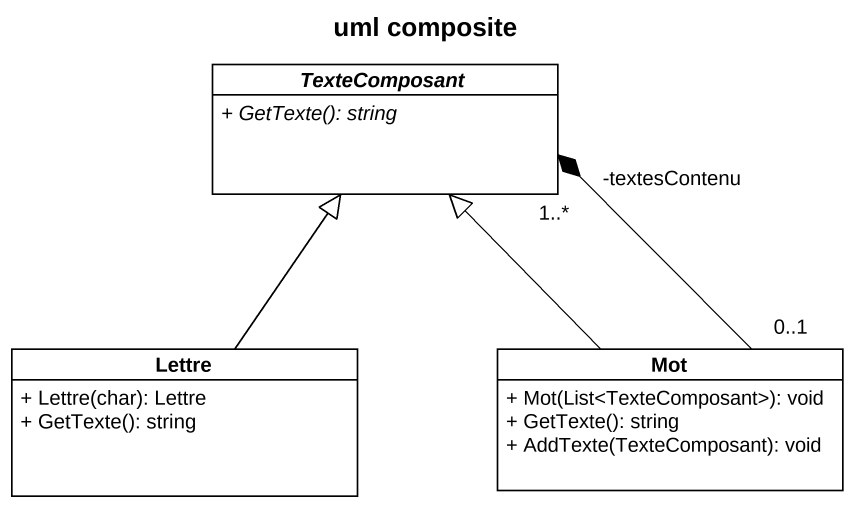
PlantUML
@startuml
title uml composite
hide circle
hide empty members
skinparam classAttributeIconSize 0
abstract class TexteComposant {
  {abstract} + GetTexte(): string
}
class Lettre {
  + Lettre(char): Lettre
  + GetTexte(): string
}
class Mot {
  + Mot(List<TexteComposant>): void
  + GetTexte(): string
  + AddTexte(TexteComposant): void
}
Lettre -up-|> TexteComposant
Mot "0..1" -up-* "-textesContenu\n1..*" TexteComposant
Mot -up-|> TexteComposant
@enduml
